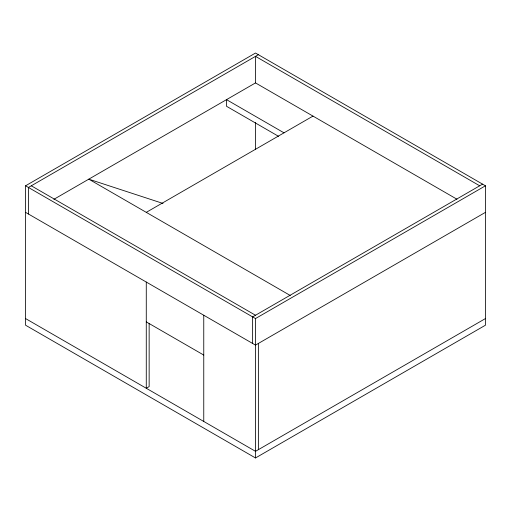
<?xml version="1.0" encoding="UTF-8"?>
<svg xmlns="http://www.w3.org/2000/svg" width="511" height="511" viewBox="0 0 511 511"><rect width="100%" height="100%" fill="white"/><g stroke="black" fill="none" stroke-linecap="round" stroke-linejoin="round"><path stroke-width="0.77" d="M25.55 185.8L255.5 53.042L485.45 185.8L485.45 325.2L255.5 457.958L25.55 325.2L25.55 185.8L255.5 318.557L485.45 185.8M258.374 54.696L28.424 187.46L28.424 214.013M53.885 199.316L255.615 82.846M146.274 212.352L312.988 116.099M482.576 184.139L252.626 316.903L252.626 343.456M485.45 212.352L255.5 345.11L25.55 212.352M485.45 318.564L255.5 451.322L25.55 318.564M163.015 203.455L88.786 179.163L290.254 295.479M479.701 185.8L255.5 56.357L255.5 82.91L456.968 199.226M284.001 132.834L226.52 99.645L226.52 106.282L278.527 136.309M31.299 185.8L255.5 315.242M146.274 321.879L203.761 355.068M258.374 343.456L258.374 449.661M255.5 122.544L255.5 149.493M255.5 318.557L255.5 457.958M203.761 315.242L203.761 421.454M149.148 323.38L149.148 386.603L146.274 388.264L146.274 282.053"/></g></svg>
